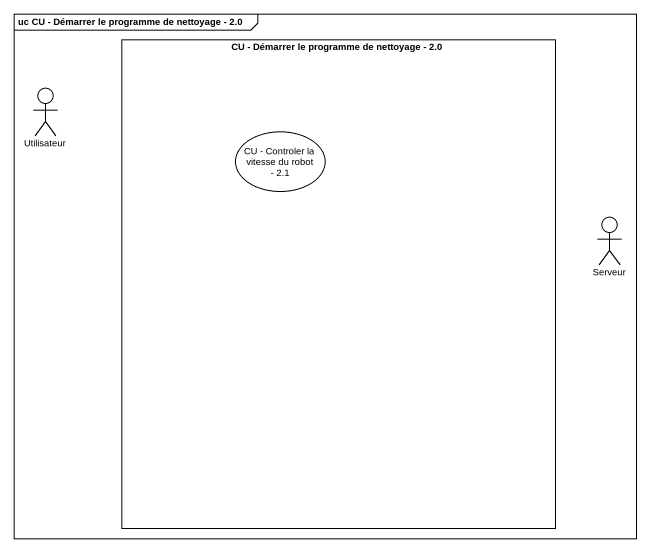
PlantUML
@startuml
mainframe uc CU - Démarrer le programme de nettoyage - 2.0
rectangle "CU - Démarrer le programme de nettoyage - 2.0" as CU_Démarrer_le_programme_de {
  usecase "CU - Controler la vitesse du robot - 2.1" as CU_Controler_la_vitesse_du
}
actor Utilisateur
actor Serveur
@enduml
